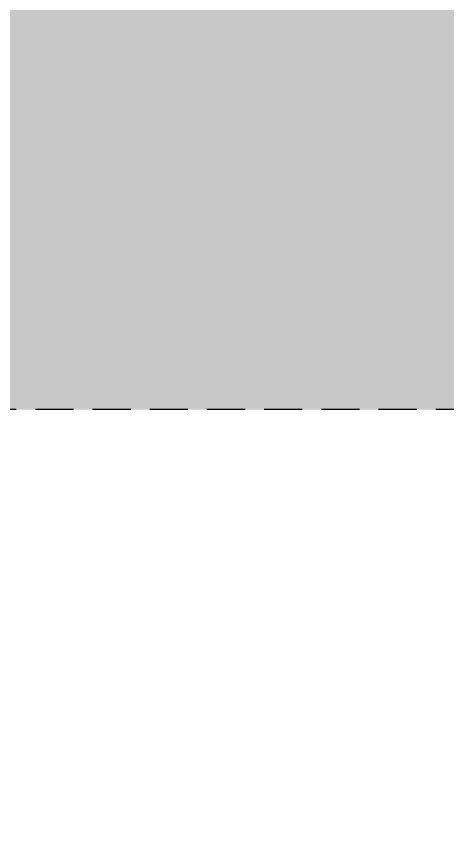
# Model space of a CAD drawing. Header units: millimetres. Extents: x 5625199 to 7433318, y -3316392 to -2552493.
# Drawn here: x 6355510 to 6356228, y -2676053 to -2674669 of the extents above; entities that cross this region are included whole.
import ezdxf

# ---------------------------------------------------------------- set-up
doc = ezdxf.new("R2010")
doc.units = ezdxf.units.MM
doc.linetypes.add('DASHED', pattern=[19.05, 12.7, -6.35])
doc.layers.add('155', color=155, linetype='Continuous')

msp = doc.modelspace()

# ---------------------------------------------------------------- hatches: boundary and pattern name
at = {"layer": '155', "ltscale": 500}
h = msp.add_hatch(dxfattribs=at)
h.set_pattern_fill('DOTS', color=250, scale=12)
h.set_pattern_definition([(0, (273402.825, -417409.755), (9.525, 19.05), [0, -19.05])])
h.paths.add_polyline_path([(6346976.85, -2672522.72), (6344515.93, -2672522.72), (6344515.93, -2673372.72), (6344515.93, -2676522.72), (6344746.42, -2676522.72), (6344746.42, -2675322.72), (6346746.42, -2675322.72), (6346746.42, -2676522.72), (6346976.85, -2676522.72)])
h.paths.add_polyline_path([(6346976.85, -2676522.72), (6347126.85, -2676522.72), (6347126.85, -2672522.72), (6346976.85, -2672522.72)])
h.paths.add_polyline_path([(6347726.85, -2676522.72), (6347876.85, -2676522.72), (6347876.85, -2672522.72), (6347726.85, -2672522.72)])
h.paths.add_polyline_path([(6347876.85, -2675122.72), (6347876.85, -2676522.72), (6348028.66, -2676522.72), (6348028.66, -2675322.72), (6351828.66, -2675322.72), (6351828.66, -2676522.72), (6351980.47, -2676522.72), (6351980.47, -2672522.72), (6347876.85, -2672522.72), (6347876.85, -2674722.72), (6350376.85, -2674722.72), (6350376.85, -2675122.72)])
h.paths.add_polyline_path([(6357675.76, -2675322.72), (6357675.76, -2673372.72), (6358275.76, -2673372.72), (6358275.76, -2675322.72), (6358653.11, -2675322.72), (6358653.11, -2676522.72), (6358825.76, -2676522.72), (6358825.76, -2672522.72), (6354680.47, -2672522.72), (6354680.47, -2676522.72), (6354853.11, -2676522.72), (6354853.11, -2675322.72)])
h.paths.add_polyline_path([(6355280.47, -2674572.72), (6355280.47, -2674122.72), (6355730.47, -2674122.72), (6355730.47, -2674572.72)], flags=16)
h.paths.add_polyline_path([(6356030.47, -2674572.72), (6356030.47, -2674122.72), (6356480.47, -2674122.72), (6356480.47, -2674572.72)], flags=16)
h.paths.add_polyline_path([(6357230.47, -2674572.72), (6357230.47, -2674122.72), (6356780.47, -2674122.72), (6356780.47, -2674572.72)], flags=16)

# ---------------------------------------------------------------- linework, layer by layer
at = {"color": 8, "linetype": 'DASHED', "ltscale": 5}
msp.add_lwpolyline([(6354853.11, -2676522.72), (6358653.11, -2676522.72), (6358653.11, -2675322.72), (6354853.11, -2675322.72)], close=True, dxfattribs=at)

doc.saveas('drawing.dxf')
